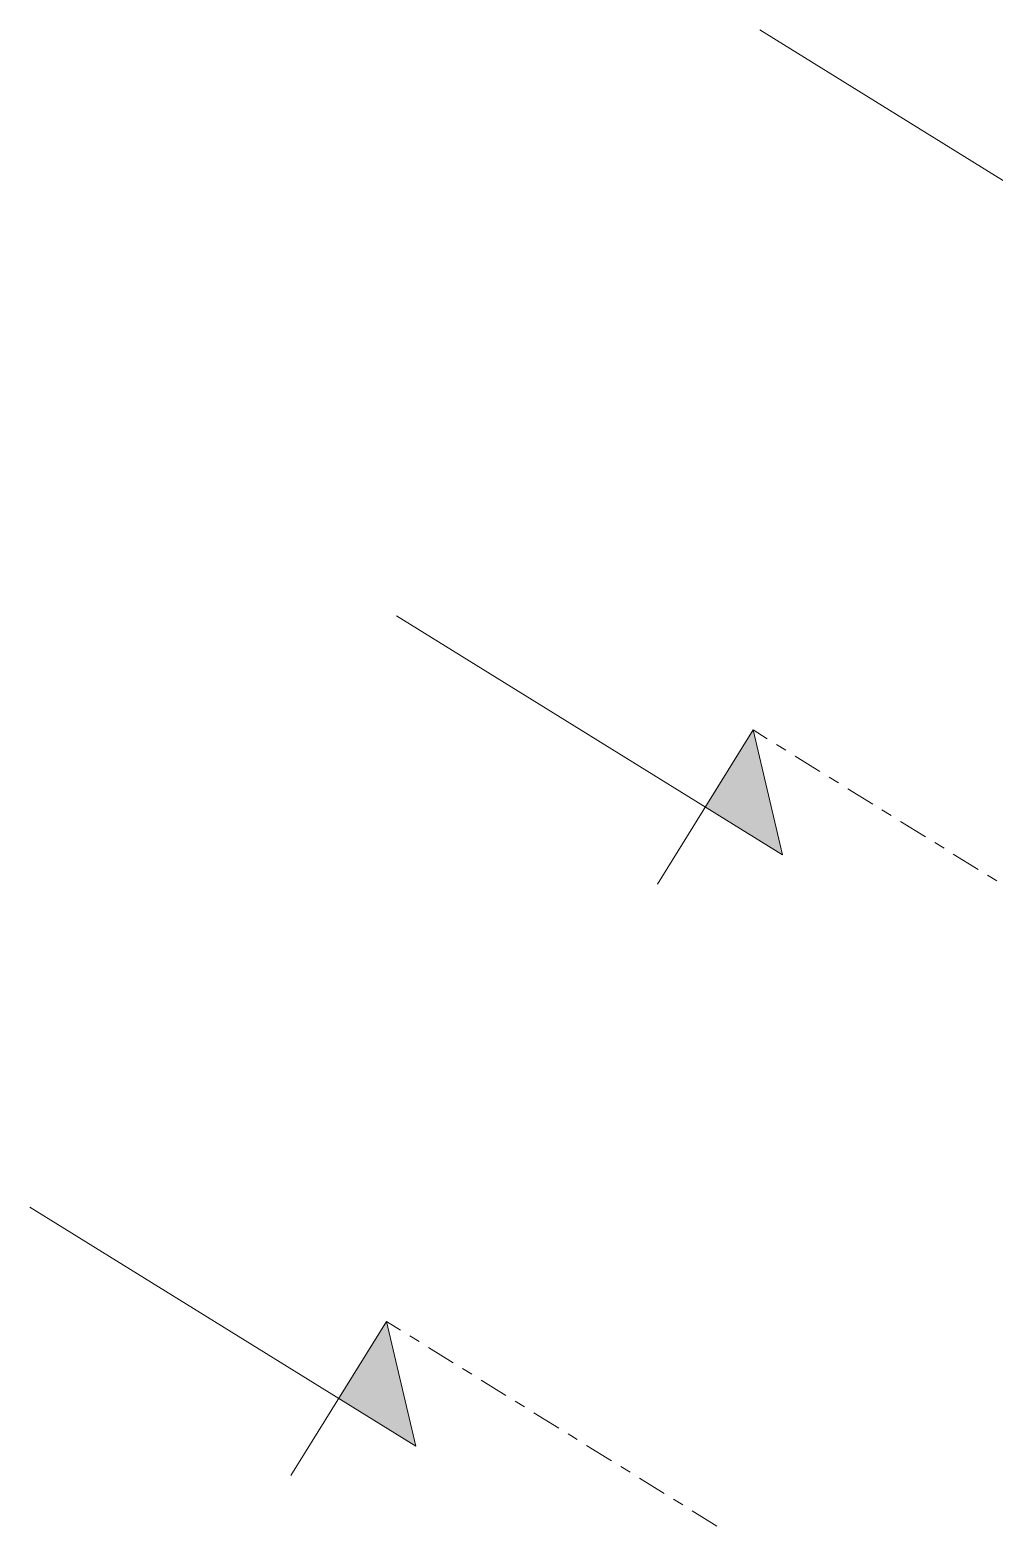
# Model space of a CAD drawing. Header units: millimetres. Extents: x 1373 to 40779, y 1939 to 6439.
# Drawn here: x 2999.7 to 3104.5, y 2347 to 2509.8 of the extents above; entities that cross this region are included whole.
import ezdxf

# ---------------------------------------------------------------- set-up
doc = ezdxf.new("R2010")
doc.units = ezdxf.units.MM
doc.linetypes.add('Centre', pattern=[1.34939, 0.635, -0.23813, 0.23813, -0.23813])
for name, color, linetype, lineweight in [('A-DETL', 6, 'Continuous', 30), ('A-FLOR-LEVL', 51, 'Continuous', 18), ('HESAPLAMALAR', 2, 'Continuous', 30)]:
    doc.layers.add(name, color=color, linetype=linetype, lineweight=lineweight)

# ---------------------------------------------------------------- blocks, each defined once
blk = doc.blocks.new('JTIRJRT')
at = {"layer": 'A-FLOR-LEVL'}
for points in [[(21893.2, -1469.45), (21893.2, -1508.94), (21932.7, -1469.45)], [(21893.2, -1772.24), (21893.2, -1811.74), (21932.7, -1772.24)]]:
    blk.add_hatch(color=256, dxfattribs=at).paths.add_polyline_path(points)
for p, q in [((21893.2, -1508.94), (21893.2, -1429.95)), ((21932.7, -1469.45), (21735.23, -1469.45)), ((21932.7, -1469.45), (21893.2, -1508.94)), ((21893.2, -1811.74), (21893.2, -1732.75)), ((21932.7, -1772.24), (21735.23, -1772.24)), ((21932.7, -1772.24), (21893.2, -1811.74)), ((21932.7, -2072.24), (21735.23, -2072.24))]:
    blk.add_line(p, q, dxfattribs=at)
at = {"layer": 'A-FLOR-LEVL', "linetype": 'Centre', "ltscale": 20}
for p, q in [((22062.34, -1508.94), (21893.2, -1508.94)), ((22062.34, -1811.74), (21893.2, -1811.74))]:
    blk.add_line(p, q, dxfattribs=at)
blk = doc.blocks.new('A$Cd4cd2942')
at = {"layer": 'A-DETL'}
blk.add_blockref('JTIRJRT', (-21635.21, 3932.97), dxfattribs=at)

msp = doc.modelspace()

# ---------------------------------------------------------------- block references
at = {"layer": 'HESAPLAMALAR', "color": 4, "xscale": -0.2499999999999999, "yscale": 0.2499999999999999, "zscale": 0.25, "rotation": 148.2085814663688}
msp.add_blockref('A$Cd4cd2942', (3302.87, 2918.35), dxfattribs=at)

doc.saveas('drawing.dxf')
